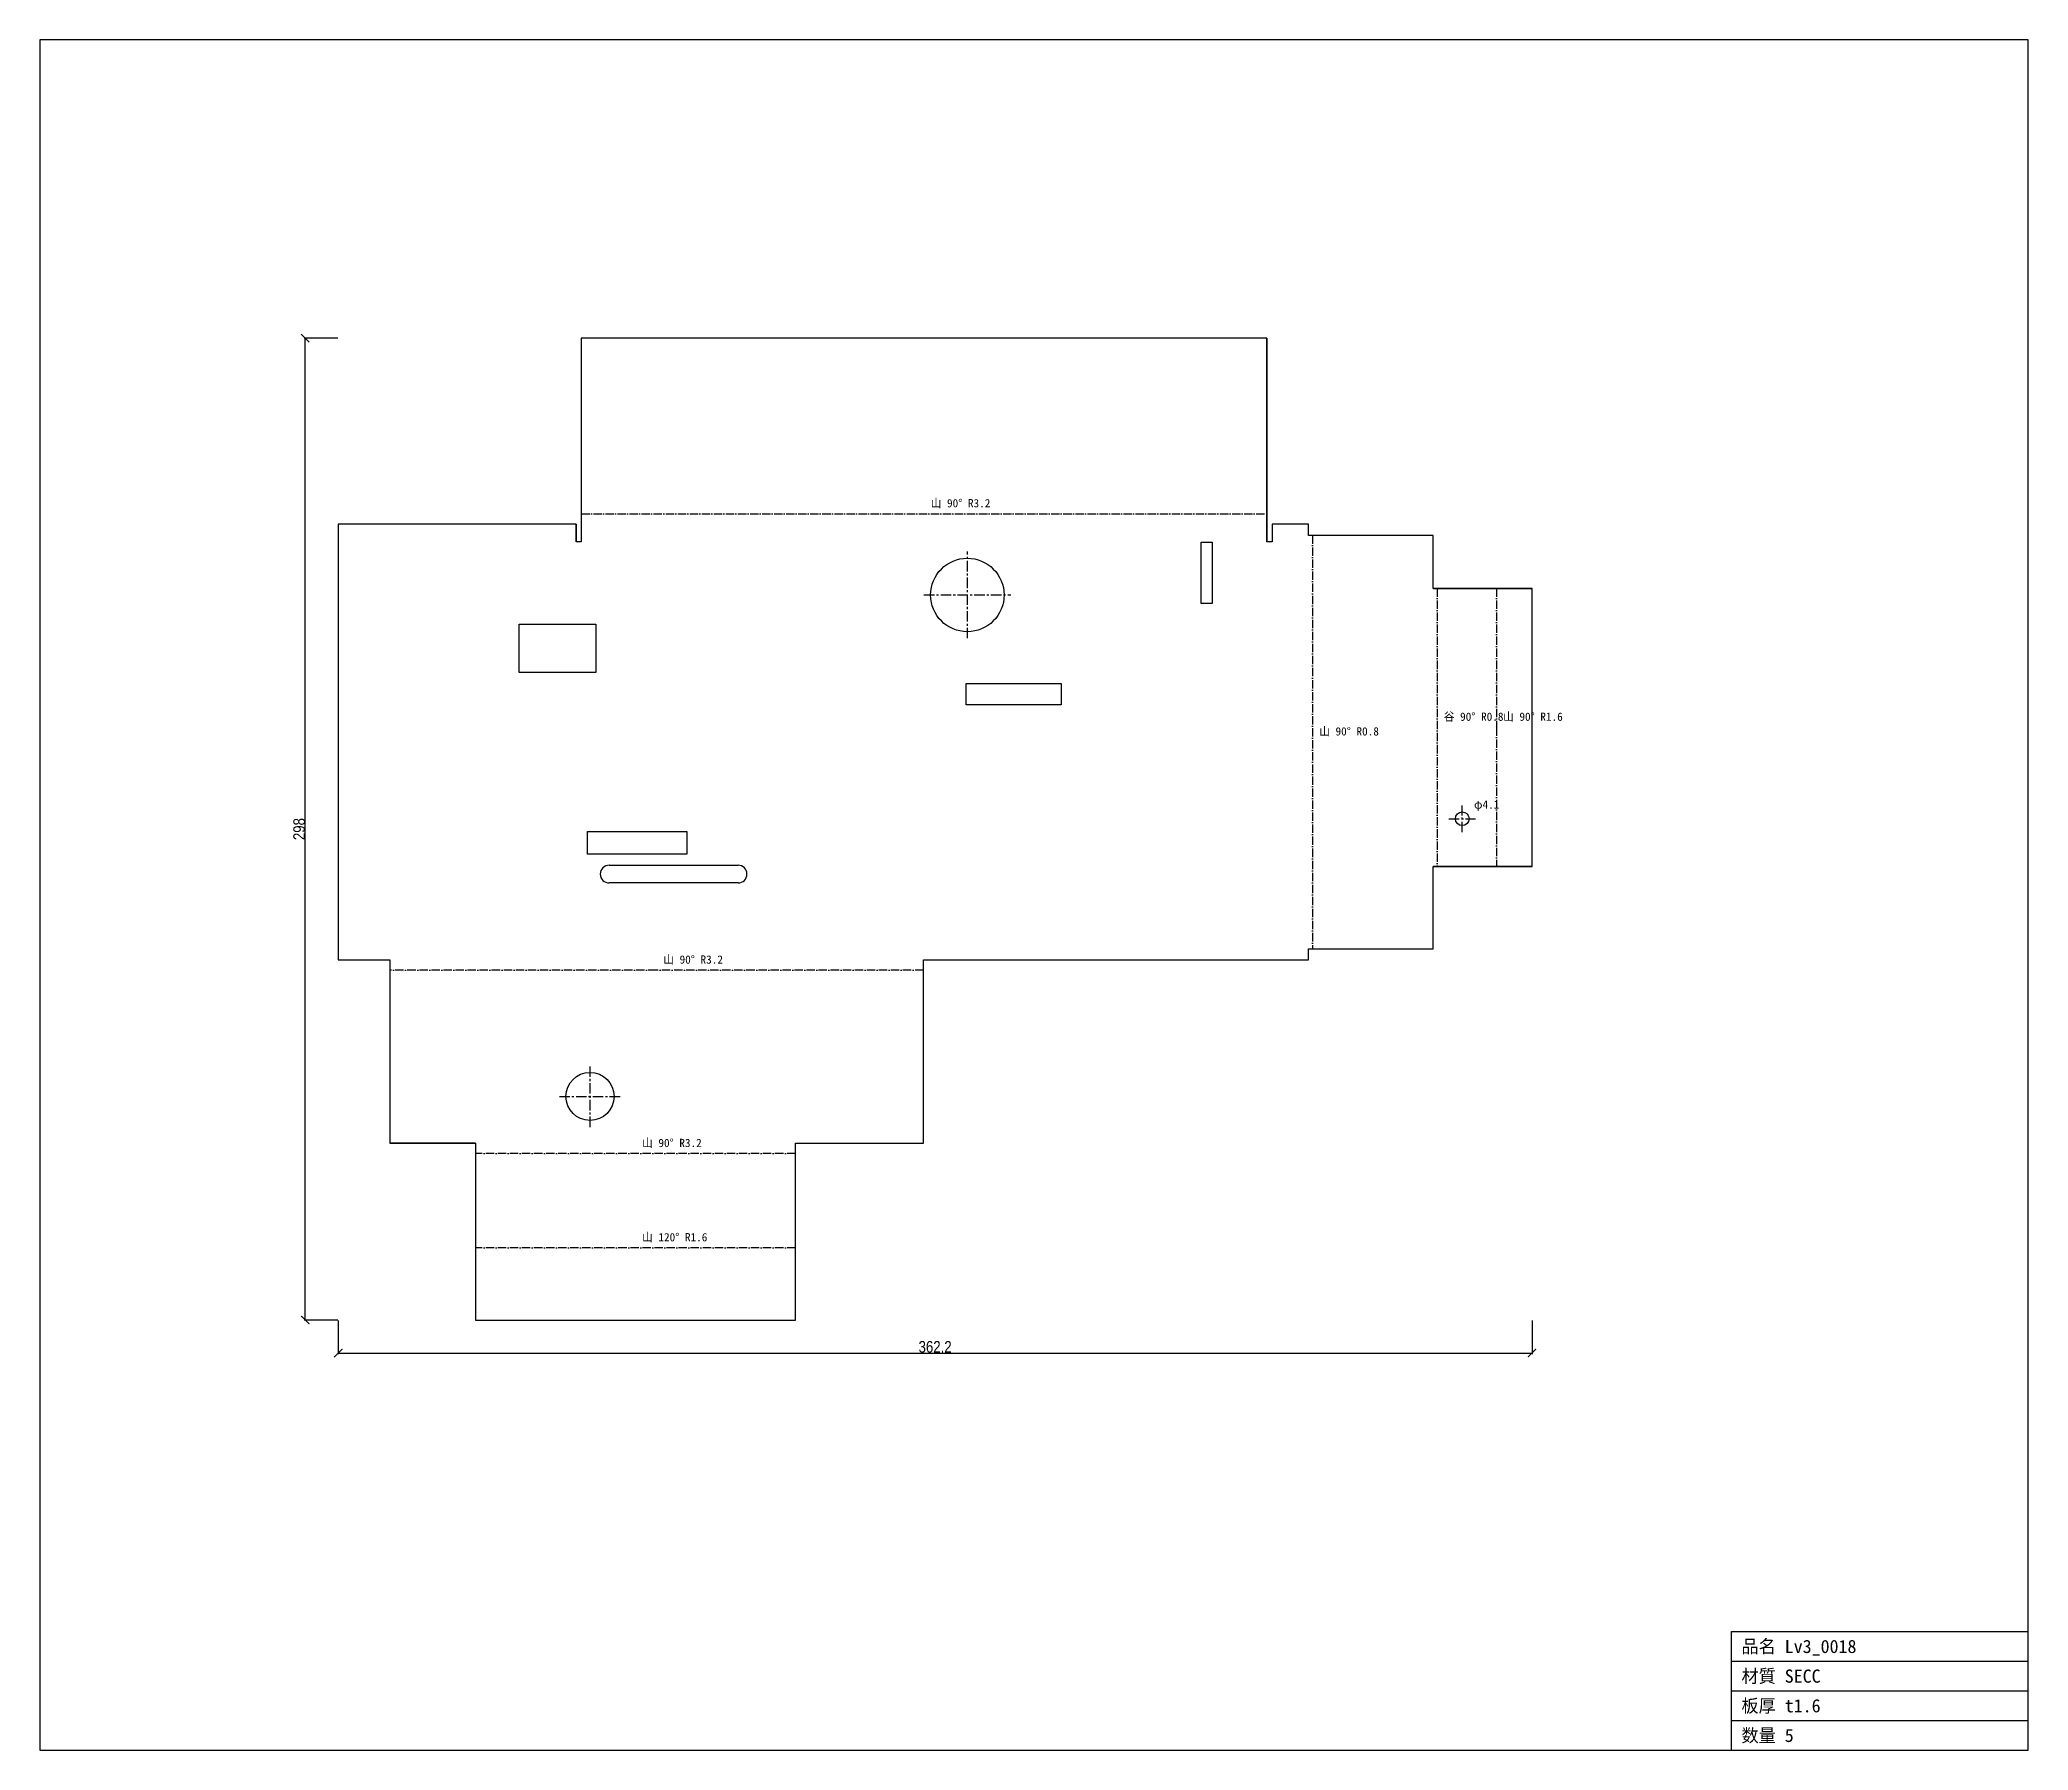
# Model space of a CAD drawing. Header units: millimetres. Extents: x -91 to 513, y -240 to 279.
import ezdxf

# ---------------------------------------------------------------- set-up
doc = ezdxf.new("R2010")
doc.units = ezdxf.units.MM
doc.linetypes.add('CENTER', pattern=[5.08, 3.175, -0.635, 0.635, -0.635])
doc.linetypes.add('DASHDOT', pattern=[3.556, 2.54, -0.508, 0, -0.508])
doc.styles.add('OpenSansCondensed-Light', font='OpenSansCondensed-Light.ttf')
doc.dimstyles.new('EZDXF', dxfattribs={"dimtxt": 0.25, "dimasz": 0.175, "dimexe": 0.375, "dimexo": 0.125, "dimgap": 0.1, "dimtad": 1, "dimlfac": 100, "dimzin": 12, "dimdsep": 46, "dimtxsty": 'OpenSansCondensed-Light', "dimblk": 'ARCHTICK', "dimcen": 2.5, "dimazin": 3, "dimtfac": 0.5, "dimtmove": 2, "dimatfit": 3})

# ---------------------------------------------------------------- blocks, each defined once
blk = doc.blocks.new('_ARCHTICK')
at = {"color": 0, "linetype": 'BYBLOCK', "const_width": 0.15}
blk.add_lwpolyline([(-0.5, -0.5), (0.5, 0.5)], dxfattribs=at)

msp = doc.modelspace()

# ---------------------------------------------------------------- linework, layer by layer
at = {"color": 7, "linetype": 'CONTINUOUS'}
for p, q in [((512.76, 279.24), (-90.55, 279.24)), ((-90.55, 279.24), (-90.55, -239.85)), ((512.76, -239.85), (512.76, 279.24)), ((281.76, 188.68), (73.76, 188.68)), ((73.76, 188.68), (73.76, 155.9)), ((281.76, 149.69), (281.76, 188.68)), ((281.76, 188.68), (281.76, 126.91)), ((73.76, 155.9), (73.76, 154.98)), ((73.76, 154.98), (73.76, 126.91)), ((281.76, 126.91), (281.76, 149.69)), ((45.1, 132.21), (0, 132.21)), ((0, 132.21), (0, 0)), ((72.16, 132.21), (45.1, 132.21)), ((72.16, 126.91), (72.17, 132.21)), ((72.16, 132.21), (72.16, 126.91)), ((73.76, 126.91), (72.16, 126.91)), ((261.87, 108.2), (261.87, 126.73)), ((261.87, 126.73), (265.15, 126.73)), ((265.15, 126.73), (265.15, 108.2)), ((283.36, 126.91), (281.76, 126.91)), ((294.38, 132.21), (283.36, 132.21)), ((283.36, 132.21), (283.36, 126.91)), ((294.38, 128.81), (294.38, 132.21)), ((332.18, 128.81), (294.38, 128.81)), ((332.18, 112.75), (332.18, 128.81)), ((362.21, 112.75), (332.18, 112.75)), ((332.18, 112.75), (362.21, 112.75)), ((362.21, 28.36), (362.21, 112.75)), ((265.15, 108.2), (261.87, 108.2)), ((54.95, 87.23), (54.95, 101.85)), ((54.95, 101.85), (70, 101.85)), ((70, 101.85), (78.16, 101.85)), ((78.16, 101.85), (78.16, 97.06)), ((78.16, 97.06), (78.16, 92.8)), ((78.16, 92.8), (78.16, 87.23)), ((63.06, 87.23), (54.95, 87.23)), ((66.11, 87.23), (63.06, 87.23)), ((69.95, 87.23), (66.11, 87.23)), ((78.16, 87.23), (69.95, 87.23)), ((190.48, 77.37), (190.48, 83.86)), ((190.48, 83.86), (219.34, 83.86)), ((219.34, 83.86), (219.34, 77.37)), ((211.18, 77.37), (190.49, 77.36)), ((219.34, 77.37), (211.18, 77.37)), ((75.67, 32.07), (75.67, 39)), ((75.67, 39), (92.74, 39)), ((92.74, 39), (105.81, 39)), ((105.81, 39), (105.8, 36.31)), ((105.81, 36.31), (105.8, 34.32)), ((105.81, 32.07), (75.67, 32.07)), ((105.81, 34.31), (105.81, 32.07)), ((82.2, 28.75), (94.37, 28.75)), ((94.37, 28.75), (110.56, 28.75)), ((110.56, 28.75), (110.85, 28.75)), ((110.85, 28.75), (121.31, 28.75)), ((332.18, 3.4), (332.18, 28.36)), ((332.18, 28.36), (362.21, 28.36)), ((362.21, 28.36), (332.18, 28.36)), ((121.31, 23.35), (82.21, 23.35)), ((0, 0), (15.69, 0)), ((15.69, 0), (15.69, -18.39)), ((177.54, -55.65), (177.54, 0)), ((177.54, 0), (294.38, 0)), ((294.38, 0), (294.38, 3.4)), ((294.38, 3.4), (303.93, 3.4)), ((303.93, 3.4), (321.94, 3.4)), ((321.94, 3.4), (332.18, 3.4)), ((15.69, -18.39), (15.69, -27.44)), ((15.69, -27.44), (15.69, -40.88)), ((15.69, -40.88), (15.69, -55.65)), ((15.69, -55.65), (41.68, -55.66)), ((41.68, -55.65), (15.69, -55.65)), ((41.68, -55.65), (41.68, -109.3)), ((138.71, -109.3), (138.71, -55.65)), ((138.71, -55.65), (177.54, -55.65)), ((41.68, -109.3), (138.71, -109.3)), ((422.76, -239.85), (422.76, -203.85)), ((422.76, -203.85), (512.76, -203.85)), ((422.76, -212.85), (512.76, -212.85)), ((422.76, -221.85), (512.76, -221.85)), ((422.76, -230.85), (512.76, -230.85)), ((-90.55, -239.85), (512.76, -239.85))]:
    msp.add_line(p, q, dxfattribs=at)
at = {"color": 4, "linetype": 'DASHDOT'}
for p, q in [((73.76, 135.35), (281.76, 135.35)), ((295.64, 128.81), (295.64, 3.4)), ((333.44, 112.75), (333.44, 28.36)), ((351.43, 112.75), (351.43, 70.56)), ((351.43, 70.56), (351.43, 28.36)), ((96.62, -3.14), (15.69, -3.14)), ((177.54, -3.14), (96.62, -3.14)), ((138.71, -58.8), (41.68, -58.8)), ((138.71, -87.4), (41.68, -87.4))]:
    msp.add_line(p, q, dxfattribs=at)
at = {"color": 1, "linetype": 'CENTER'}
for p, q in [((190.88, 97.59), (190.88, 123.89)), ((177.73, 110.74), (204.03, 110.74)), ((336.97, 42.82), (345.11, 42.82)), ((341.04, 38.75), (341.04, 46.89)), ((76.4, -50.74), (76.4, -32.13)), ((67.09, -41.43), (85.7, -41.43))]:
    msp.add_line(p, q, dxfattribs=at)
at = {"color": 7, "linetype": 'CONTINUOUS'}
for centre, radius in [((190.88, 110.74), 11.15), ((341.04, 42.82), 2.07), ((76.4, -41.43), 7.3), ((76.4, -41.43), 7.3)]:
    msp.add_circle(centre, radius, dxfattribs=at)
for centre, start, end in [((82.2, 26.05), 90, -90), ((121.31, 26.05), -90, 90)]:
    msp.add_arc(centre, 2.7, start, end, dxfattribs=at)

# ---------------------------------------------------------------- texts
at = {"color": 2}
for s, height, p in [('山 90° R3.2', 2.5, (179.76, 137.35)), ('谷 90° R0.8', 2.5, (335.44, 72.56)), ('山 90° R1.6', 2.5, (353.43, 72.56)), ('山 90° R0.8', 2.5, (297.64, 68.1)), ('φ4.1', 2.5, (344.61, 45.89)), ('山 90° R3.2', 2.5, (98.62, -1.14)), ('山 90° R3.2', 2.5, (92.19, -56.8)), ('山 120° R1.6', 2.5, (92.19, -85.4)), ('品名 Lv3_0018', 4, (425.76, -210.35)), ('材質 SECC', 4, (425.76, -219.35)), ('板厚 t1.6', 4, (425.76, -228.35)), ('数量 5', 4, (425.76, -237.35))]:
    msp.add_text(s, height=height, dxfattribs=at).set_placement(p)

# ---------------------------------------------------------------- dimensions: what is measured, and where the dimension line sits
msp.add_linear_dim(base=(-10, -109.3), p1=(0, -109.3), p2=(0, 188.68), angle=90, dimstyle='EZDXF', override={"dimtxt": 3.5, "dimasz": 2.5, "dimdec": 1, "dimlfac": 1}, dxfattribs=at).render()
msp.add_linear_dim(base=(0, -119.3), p1=(0, -109.3), p2=(362.21, -109.3), dimstyle='EZDXF', override={"dimtxt": 3.5, "dimasz": 2.5, "dimdec": 1, "dimlfac": 1}, dxfattribs=at).render()

doc.saveas('drawing.dxf')
